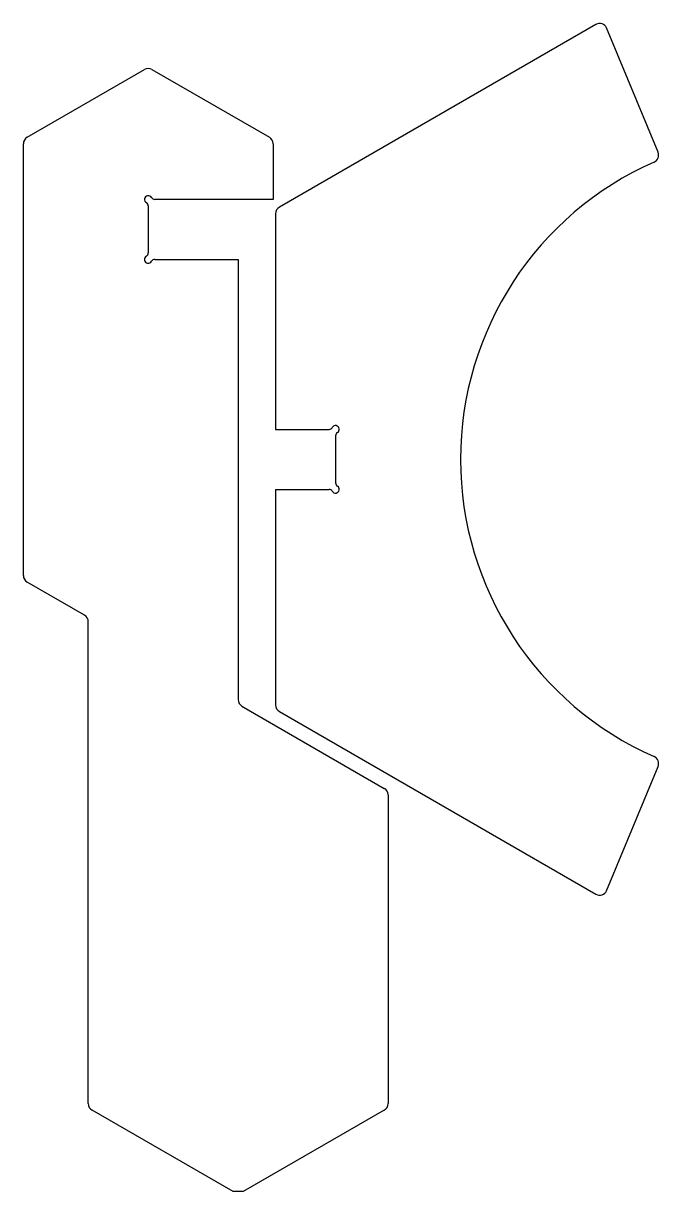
# Model space of a CAD drawing. Header units: millimetres. Extents: x -30.5 to -5.1, y -27.3 to 19.4.
import ezdxf

# ---------------------------------------------------------------- set-up
doc = ezdxf.new("R2010")
doc.units = ezdxf.units.MM
doc.layers.add('Shape2DView', color=7, linetype='CONTINUOUS')
doc.layers.add('Shape2DView001', color=7, linetype='CONTINUOUS')

msp = doc.modelspace()

# ---------------------------------------------------------------- linework, layer by layer
at = {"layer": 'Shape2DView'}
for p, q in [((-30.35, 14.887), (-25.65, 17.6)), ((-25.35, 17.6), (-20.65, 14.887)), ((-30.5, -2.649), (-30.5, 14.627)), ((-20.5, 14.627), (-20.5, 12.4)), ((-20.5, 12.4), (-25.24, 12.4)), ((-25.5, 12.14), (-25.5, 10.26)), ((-25.24, 10), (-21.9, 10)), ((-21.9, 10), (-21.9, -7.614)), ((-28.05, -4.237), (-30.35, -2.909)), ((-27.9, -23.778), (-27.9, -4.496)), ((-21.75, -7.874), (-16.05, -11.165)), ((-15.9, -11.425), (-15.9, -23.778)), ((-22.1, -27.3), (-27.75, -24.038)), ((-16.05, -24.038), (-21.7, -27.3)), ((-21.7, -27.3), (-22.1, -27.3))]:
    msp.add_line(p, q, dxfattribs=at)
for centre, radius, start, end in [((-25.5, 17.34), 0.3, 60, 120), ((-30.2, 14.627), 0.3, 120, 180), ((-20.8, 14.627), 0.3, 0, 60), ((-25.5, 12.4), 0.15, 30, -120), ((-25.65, 12.14), 0.15, 0, 60), ((-25.24, 12.55), 0.15, -150, -90), ((-25.5, 10), 0.15, 120, -30), ((-25.65, 10.26), 0.15, -60, 0), ((-25.24, 9.85), 0.15, 90, 150), ((-30.2, -2.649), 0.3, 180, -120), ((-28.2, -4.496), 0.3, 0, 60), ((-21.6, -7.614), 0.3, 180, -120), ((-16.2, -11.425), 0.3, 0, 60), ((-27.6, -23.778), 0.3, 180, -120), ((-16.2, -23.778), 0.3, -60, 0)]:
    msp.add_arc(centre, radius, start, end, dxfattribs=at)
at = {"layer": 'Shape2DView001'}
for p, q in [((-7.576, 19.404), (-20.25, 12.087)), ((-5.088, 14.284), (-7.149, 19.259)), ((-20.4, 11.827), (-20.4, 3.2)), ((-20.4, 3.2), (-18.26, 3.2)), ((-18, 2.94), (-18, 1.06)), ((-20.4, 0.8), (-20.4, -7.827)), ((-20.4, 0.8), (-18.26, 0.8)), ((-20.25, -8.087), (-7.576, -15.404)), ((-7.149, -15.259), (-5.088, -10.284))]:
    msp.add_line(p, q, dxfattribs=at)
for centre, radius, start, end in [((-7.426, 19.144), 0.3, 22.5, 120), ((-5.366, 14.17), 0.3, -66.2075, 22.5), ((0, 2), 13, 113.7925, -113.7925), ((-20.1, 11.827), 0.3, 120, 180), ((-18.26, 3.35), 0.15, -90, -30), ((-18, 3.2), 0.15, -60, 150), ((-17.85, 2.94), 0.15, 120, 180), ((-17.85, 1.06), 0.15, 180, -120), ((-18.26, 0.65), 0.15, 30, 90), ((-18, 0.8), 0.15, -150, 60), ((-20.1, -7.827), 0.3, 180, -120), ((-5.366, -10.17), 0.3, -22.5, 66.2075), ((-7.426, -15.144), 0.3, -120, -22.5)]:
    msp.add_arc(centre, radius, start, end, dxfattribs=at)

doc.saveas('drawing.dxf')
